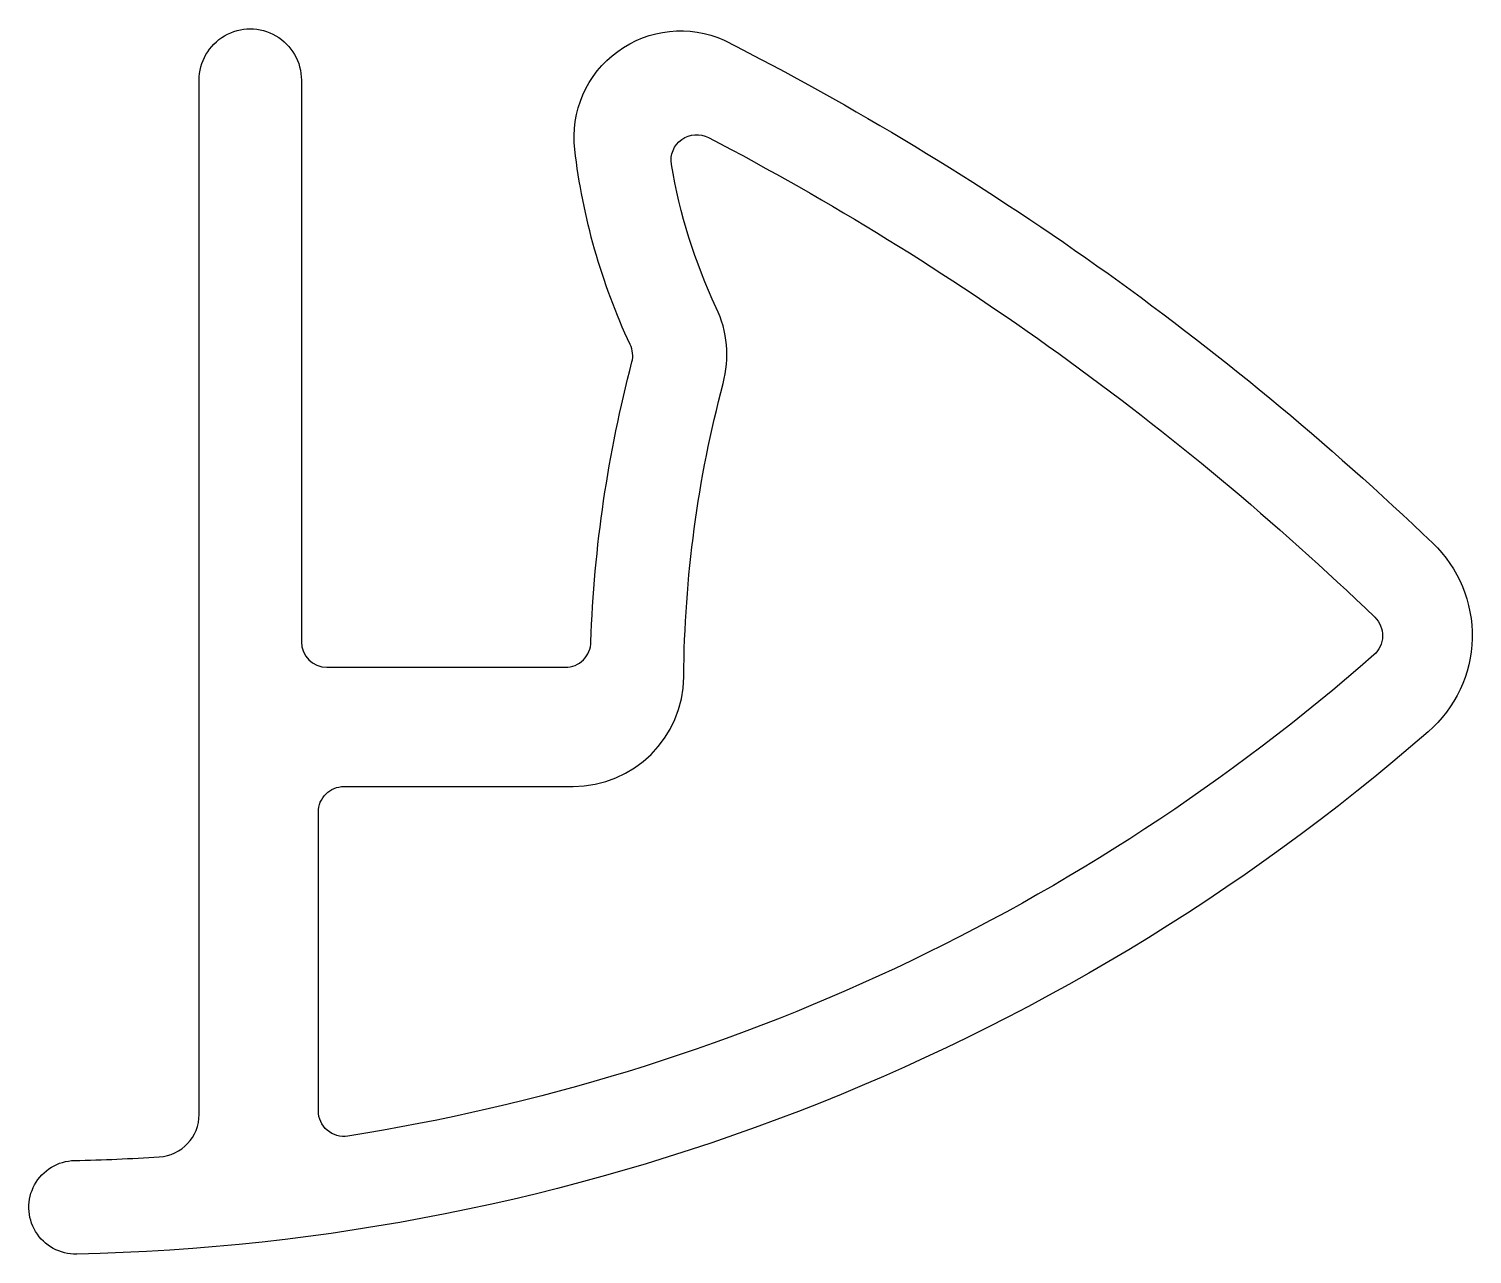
# Model space of a CAD drawing. Extents: x 145 to 162, y 215.2 to 229.6.
import ezdxf

# ---------------------------------------------------------------- set-up
doc = ezdxf.new("R2010")
doc.units = 0
doc.header["$LTSCALE"] = 15
doc.layers.get('0').update_dxf_attribs({"linetype": 'CONTINUOUS'})

msp = doc.modelspace()

# ---------------------------------------------------------------- linework, layer by layer
at = {"color": 0, "linetype": 'CONTINUOUS'}
for points in [[(152.1, 225.712, 0.176509), (152.078, 225.916, -0.079851), (151.428, 228.206, -0.582626), (153.184, 229.49, -0.073268), (161.504, 223.585, -0.441166), (161.452, 221.37, -0.175409), (145.579, 215.234, -1), (145.555, 216.334, 0.010402), (146.548, 216.376, 0.395833), (147.017, 216.875), (147.017, 229.021, -1.004985), (148.217, 229.021), (148.217, 222.426, 0.414213), (148.517, 222.126), (151.317, 222.126, 0.414214), (151.617, 222.426, -0.055528)], [(148.764, 216.62, -0.460813), (148.417, 216.917), (148.417, 220.426, -0.414214), (148.717, 220.726), (151.408, 220.726, 0.41178), (152.708, 222.015, -0.06277), (153.171, 225.461, 0.176912), (153.09, 226.349, -0.069252), (152.564, 228.033, -0.618953), (152.999, 228.348, -0.071469), (160.823, 222.714, -0.438813), (160.813, 222.272, -0.142023)]]:
    msp.add_lwpolyline(points, format="xyb", close=True, dxfattribs=at)

doc.saveas('drawing.dxf')
